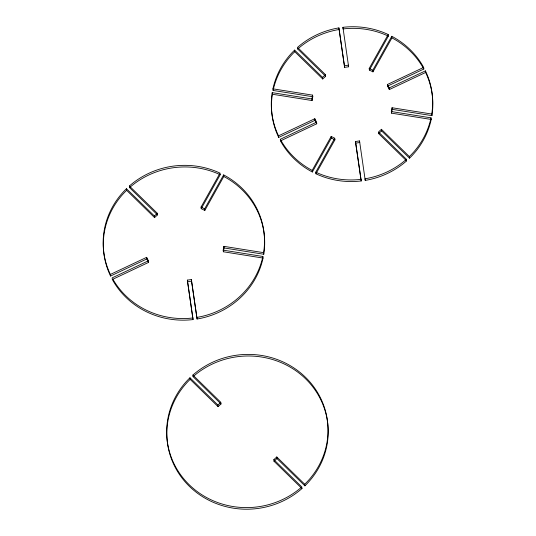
<?xml version="1.0" encoding="UTF-8"?>
<svg xmlns="http://www.w3.org/2000/svg" width="536" height="536" viewBox="0 0 536 536"><rect width="100%" height="100%" fill="white"/><g stroke="black" fill="none" stroke-linecap="round" stroke-linejoin="round"><path stroke-width="0.8" d="M223.19 250.158L262.881 256.456L263.049 258.064L223.358 251.766L223.19 250.158L223.901 246.352L263.591 252.65L263.766 254.252L224.075 247.954L223.901 246.352M223.358 251.766L224.075 247.954M311.905 98.946L312.622 95.133L272.931 88.835L273.099 90.443L312.79 96.741L312.079 100.547L272.389 94.249L272.214 92.648L311.905 98.946L312.079 100.547M391.34 111.548L431.031 117.846L431.199 119.454L391.508 113.156L391.34 111.548L392.05 107.743L431.741 114.041L431.916 115.642L392.225 109.344L392.05 107.743M391.508 113.156L392.225 109.344M204.806 210.46L204.631 208.859L223.633 174.897L223.8 176.498L204.806 210.46L201.221 208.678L201.047 207.077L219.639 173.838M201.221 208.678L220.216 174.716L220.041 173.115A80.728 76.561 -6.1 0 0 129.377 186.005L129.551 187.607L157.497 214.896L154.569 217.603L126.623 190.314L126.449 188.712L154.395 216.001L154.569 217.603M314.8 118.724L314.967 120.332L278.7 137.424L278.526 135.822L314.8 118.724L316.575 122.181L280.301 139.28L280.475 140.881A80.728 76.561 -6.1 0 0 312.347 172.002L312.18 170.401L331.174 136.439L334.766 138.221L334.933 139.822L315.939 173.785A80.728 76.561 -6.1 0 0 361.204 180.967L355.502 141.511L359.529 140.935L365.23 180.398A80.728 76.561 -6.1 0 0 406.603 160.894L406.429 159.293L379.073 132.586M389.33 89.566L389.163 87.958L425.43 70.866L425.604 72.467L389.33 89.566L387.555 86.108L423.829 69.017L423.654 67.409A80.728 76.561 -6.1 0 0 391.783 36.287L391.95 37.889L372.956 71.851L369.371 70.069L369.197 68.467L388.191 34.505A80.728 76.561 -6.1 0 0 342.926 27.323L343.094 28.924A80.728 76.561 -6.1 0 1 388.365 36.106L388.191 34.505M312.347 172.002L331.349 138.04L331.174 136.439M369.371 70.069L388.365 36.106M315.939 173.785L315.764 172.183L334.357 138.938M372.956 71.851L372.781 70.249L391.783 36.287M154.395 216.001L157.329 213.295L129.377 186.005M325.479 74.685L325.647 76.286L322.719 78.993L322.545 77.392L325.479 74.685L298.123 47.972M381.411 129.297L381.585 130.898L409.531 158.187L409.363 156.586L381.411 129.297L378.483 132.003L378.651 133.605L406.603 160.894M378.651 133.605L381.585 130.898M217.911 405.048L189.965 377.759L190.133 379.361A80.728 76.561 -6.1 0 0 189.369 486.326A80.728 76.561 -6.1 0 0 301.969 488.551L274.017 461.262L273.849 459.66L276.777 456.953L276.951 458.555L304.897 485.844L304.729 484.243A80.728 76.561 -6.1 0 0 305.493 377.277A80.728 76.561 -6.1 0 0 192.893 375.053L220.845 402.335L221.013 403.943L218.085 406.65L217.911 405.048L220.256 402.878M274.017 461.262L276.951 458.555M387.555 86.108L387.387 84.507L423.654 67.409M280.475 140.881L316.743 123.783L316.575 122.181M146.65 257.334L146.817 258.935L110.55 276.033L110.376 274.432L146.65 257.334L148.425 260.791L148.593 262.392L112.326 279.49L112.151 277.882L148.425 260.791M344.601 67.355L344.427 65.747L348.46 65.178L348.628 66.779L344.601 67.355L338.899 27.892A80.728 76.561 -6.1 0 0 297.527 47.396L297.701 48.997L325.647 76.286M361.204 180.967L355.676 143.112L359.703 142.543L359.529 140.935M112.326 279.49A80.728 76.561 -6.1 0 0 193.054 319.577L187.352 280.12L191.379 279.544L197.081 319.007A80.728 76.561 -6.1 0 0 263.049 258.064M187.526 281.722L191.553 281.152L191.379 279.544M369.197 68.467L372.781 70.249M331.349 138.04L334.933 139.822M201.047 207.077L204.631 208.859M272.931 88.835A80.728 76.561 -6.1 0 1 294.599 50.103L322.545 77.392M294.599 50.103L294.767 51.704L322.719 78.993M276.777 456.953L304.729 484.243M192.893 375.053L193.067 376.654L221.013 403.943M273.849 459.66L301.795 486.949L301.969 488.551M190.133 379.361L218.085 406.65M387.387 84.507L389.163 87.958M314.967 120.332L316.743 123.783M146.817 258.935L148.593 262.392M342.926 27.323L348.628 66.779M338.899 27.892L344.427 65.747M191.553 281.152L197.081 319.007M187.352 280.12L193.054 319.577M365.23 180.398L365.063 178.79A80.728 76.561 -6.1 0 0 406.429 159.293M355.502 141.511L355.676 143.112M312.622 95.133L312.79 96.741M157.329 213.295L157.497 214.896M193.067 376.654A80.728 76.561 -6.1 0 1 305.667 378.878A80.728 76.561 -6.1 0 1 304.897 485.844M301.165 487.492A80.728 76.561 -6.1 0 1 188.9 484.43A80.728 76.561 -6.1 0 1 189.965 377.759M223.8 176.498A80.728 76.561 -6.1 0 1 263.766 254.252M110.55 276.033A80.728 76.561 -6.1 0 1 126.623 190.314M129.551 187.607A80.728 76.561 -6.1 0 1 220.216 174.716M223.633 174.897A80.728 76.561 -6.1 0 1 263.591 252.65M262.881 256.456A80.728 76.561 -6.1 0 1 196.913 317.399M192.886 317.975A80.728 76.561 -6.1 0 1 112.962 279.323M110.376 274.432A80.728 76.561 -6.1 0 1 126.449 188.712M425.604 72.467A80.728 76.561 -6.1 0 1 431.916 115.642M431.199 119.454A80.728 76.561 -6.1 0 1 409.531 158.187M278.7 137.424A80.728 76.561 -6.1 0 1 272.389 94.249M273.099 90.443A80.728 76.561 -6.1 0 1 294.767 51.704M297.701 48.997A80.728 76.561 -6.1 0 1 339.067 29.5M391.95 37.889A80.728 76.561 -6.1 0 1 423.829 69.017M425.43 70.866A80.728 76.561 -6.1 0 1 431.741 114.041M431.031 117.846A80.728 76.561 -6.1 0 1 409.363 156.586M361.036 179.366A80.728 76.561 -6.1 0 1 315.764 172.183M312.18 170.401A80.728 76.561 -6.1 0 1 280.301 139.28M278.526 135.822A80.728 76.561 -6.1 0 1 272.214 92.648"/></g></svg>
